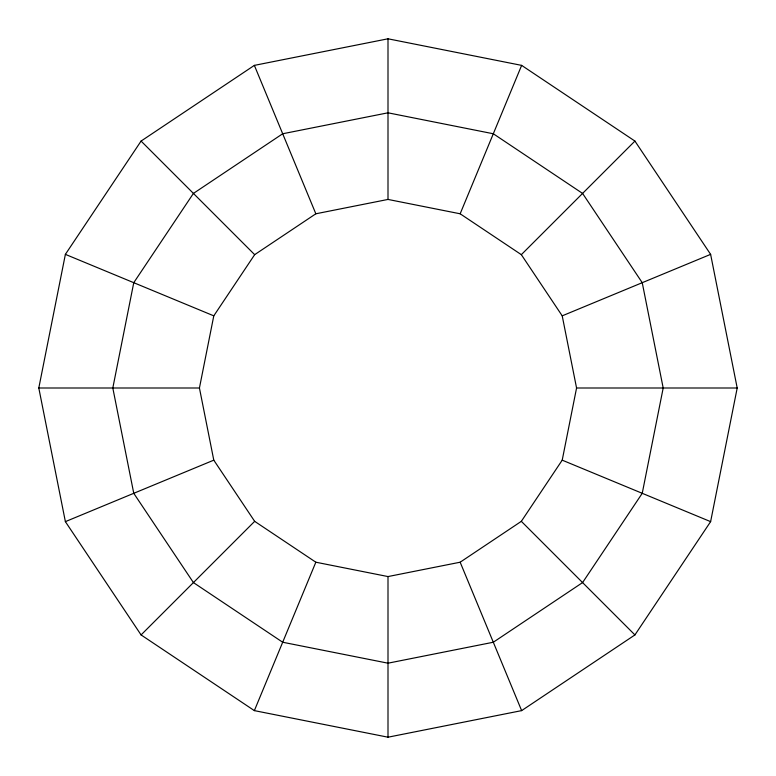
<?xml version="1.0" encoding="UTF-8"?>
<svg xmlns="http://www.w3.org/2000/svg" width="776" height="776" viewBox="0 0 776 776"><rect width="100%" height="100%" fill="white"/><g stroke="black" fill="none" stroke-linecap="round" stroke-linejoin="round"><path stroke-width="1.16" d="M38.8 388L65.378 254.363L141.077 141.077L254.363 65.378L388 38.8L521.637 65.378L634.923 141.077L710.622 254.363L737.2 388L710.622 521.637L634.923 634.923L521.637 710.622L388 737.2L254.363 710.622L141.077 634.923L65.378 521.637L38.8 388L199.432 388L213.788 315.842L254.664 254.664L315.842 213.788L388 199.432L460.158 213.788L521.336 254.664L562.212 315.842L576.568 388L562.212 460.158L521.336 521.336L460.158 562.212L388 576.568L315.842 562.212L254.664 521.336L213.788 460.158L199.432 388M254.363 710.622L315.842 562.212M460.158 213.788L521.637 65.378M141.077 634.923L254.664 521.336M521.336 254.664L634.923 141.077M65.378 521.637L213.788 460.158M562.212 315.842L710.622 254.363M576.568 388L737.2 388M65.378 254.363L213.788 315.842M562.212 460.158L710.622 521.637M141.077 141.077L254.664 254.664M521.336 521.336L634.923 634.923M254.363 65.378L315.842 213.788M460.158 562.212L521.637 710.622M388 38.8L388 199.432M388 576.568L388 737.2M133.763 282.687L112.811 388L133.763 493.313L193.418 582.582L282.687 642.237L388 663.189L493.313 642.237L582.582 582.582L642.237 493.313L663.189 388L642.237 282.687L582.582 193.418L493.313 133.763L388 112.811L282.687 133.763L193.418 193.418L133.763 282.687"/></g></svg>
